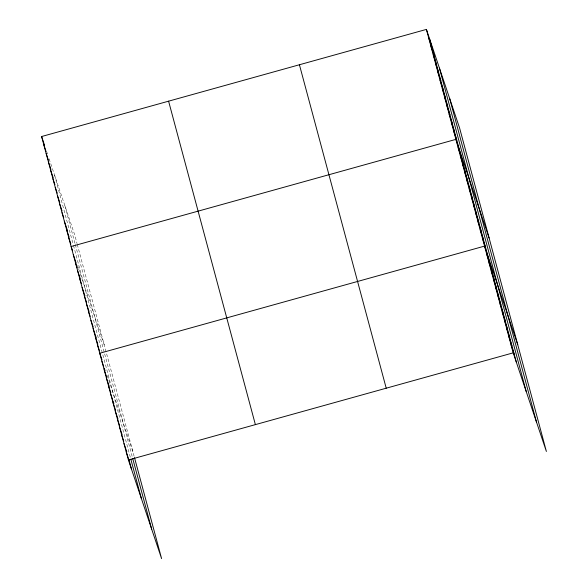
<?xml version="1.0" encoding="UTF-8"?>
<svg xmlns="http://www.w3.org/2000/svg" width="588" height="588" viewBox="0 0 588 588"><rect width="100%" height="100%" fill="white"/><g stroke="black" fill="none" stroke-linecap="round" stroke-linejoin="round"><path stroke-width="0.44" stroke-dasharray="2.94 2.21" d="M46.915 152.292L47.466 153.931M49.12 158.848L74.801 235.156L77.072 243.616M77.528 265.541L78.351 268.003M78.63 268.819L104.311 345.127M107.273 375.556L132.954 451.863M77.293 244.461L134.27 456.788M64.871 205.646L75.08 243.711M75.308 244.557L132.271 456.839M54.64 175.246L73.25 244.608M73.478 245.453L130.411 457.633"/><path stroke-width="0.88" d="M134.49 457.611L161.59 558.6L128.404 459.978L41.608 136.526L426.41 29.4L459.595 128.022L546.392 451.474L513.199 352.844L426.41 29.4M128.404 459.978L513.199 352.844M428.674 37.86L431.776 47.062M430.945 46.32L434.047 55.522M433.216 54.78L436.318 63.982M435.488 63.239L438.582 72.442M437.759 71.699L440.853 80.901M440.03 80.159L443.124 89.361M442.294 88.619L445.395 97.821M444.565 97.071L447.666 106.281M446.836 105.531L449.938 114.741M449.107 113.991L452.209 123.201M451.378 122.451L454.473 131.661M453.649 130.911L456.744 140.12M489.106 237.993L455.92 139.371L71.119 246.504L72.53 250.686M458.118 147.581L461.22 156.79M460.323 155.791L463.425 165M462.528 164.001L465.623 173.21M464.733 172.21L467.827 181.42M466.931 180.428L470.032 189.63M469.136 188.638L472.238 197.84M471.341 196.848L474.435 206.05M473.546 205.058L476.64 214.26M475.743 213.268L478.845 222.47M477.948 221.478L481.05 230.68M480.153 229.688L483.248 238.897M482.358 237.897L485.453 247.107M517.749 344.737L484.556 246.107L99.762 353.241L102.011 359.929M486.761 254.317L489.863 263.527M488.966 262.527L492.06 271.737M491.171 270.737L494.265 279.947M493.369 278.955L496.47 288.157M495.574 287.164L498.675 296.367M497.779 295.374L500.873 304.577M499.984 303.584L503.078 312.787M502.181 311.794L505.283 320.997M504.386 320.004L507.488 329.207M506.591 328.214L509.693 337.424M508.796 336.424L511.891 345.634M511.001 344.634L514.096 353.844M41.608 136.526L44.423 144.898M43.88 144.986L46.129 151.682M46.151 153.446L48.4 160.142M48.414 161.906L50.95 169.44M50.686 170.366L53.221 177.899M52.957 178.826L54.927 184.683M55.228 187.285L57.198 193.143M57.499 195.745L59.748 202.441M59.77 204.205L62.019 210.901M62.041 212.665L63.724 217.685M64.305 221.125L67.407 230.327M66.576 229.585L69.112 237.111M68.847 238.044L70.817 243.902M73.324 254.714L76.139 263.079M75.521 262.924L77.212 267.944M77.726 271.134L80.262 278.668M79.931 279.344L81.342 283.526M82.136 287.554L84.951 295.926M84.334 295.764L86.59 302.46M86.539 303.974L89.075 311.508M88.744 312.184L90.155 316.366M90.949 320.394L93.198 327.09M93.154 328.604L96.248 337.813M95.352 336.814L97.887 344.347M97.557 345.024L99.526 350.889M101.967 361.451L103.65 366.471M104.216 368.147L105.061 370.653M104.164 369.661L106.7 377.195M106.369 377.871L109.184 386.235M108.574 386.081L110.823 392.777M110.779 394.291L112.47 399.311M113.028 400.987L113.874 403.493M112.977 402.501L115.513 410.034M115.182 410.711L117.997 419.082M117.387 418.921L119.636 425.616M119.592 427.131L122.128 434.664M121.789 435.34L123.767 441.198M123.994 443.55L126.81 451.922M126.199 451.768L129.294 460.97M449.666 98.519L536.462 421.964M439.434 68.112L526.231 391.557M429.505 38.61L516.301 362.054M299.424 64.753L386.22 388.198M168.594 101.18L255.383 424.624M132.712 458.478L151.66 529.09M130.852 459.279L141.429 498.69M128.853 459.331L131.499 469.18"/></g></svg>
